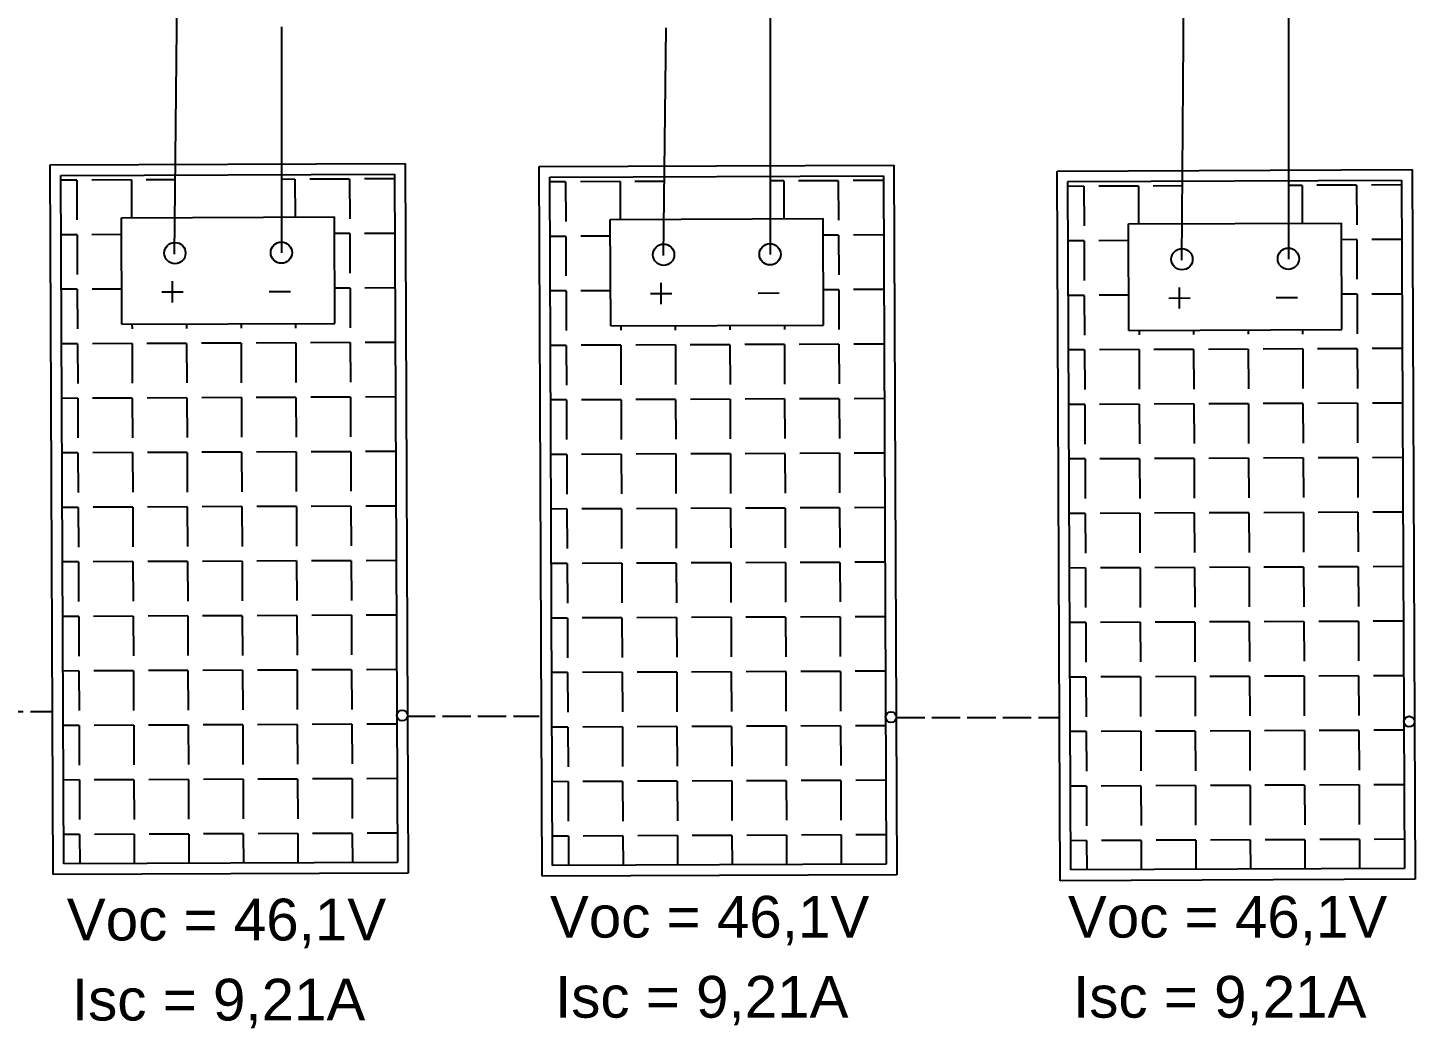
# Model space of a CAD drawing. Header units: millimetres. Extents: x 3165 to 8716, y -1118 to 2802.
# Drawn here: x 4625 to 5211, y 1095 to 1518 of the extents above; entities that cross this region are included whole.
import ezdxf

# ---------------------------------------------------------------- set-up
doc = ezdxf.new("R2010")
doc.units = ezdxf.units.MM
doc.linetypes.add('ACAD_ISO02W100', pattern=[15, 12, -3])
doc.layers.add('1', color=7, linetype='Continuous')
doc.layers.add('TERRA', color=3, linetype='ACAD_ISO02W100')
doc.styles.get("Standard").update_dxf_attribs({"font": 'arial.ttf'})

msp = doc.modelspace()

# ---------------------------------------------------------------- linework, layer by layer
for p, q in [((5157.92, 1575.93), (5157.92, 1419.97)), ((5112.81, 1419.52), (5113.93, 1554.75)), ((4687.52, 1422.09), (4688.64, 1532.85)), ((4939.03, 1533.08), (4939.03, 1421.86)), ((4732.62, 1518.01), (4732.62, 1422.54)), ((4893.92, 1421.41), (4895.05, 1517.68))]:
    msp.add_line(p, q)
at = {"layer": '1'}
for p, q in [((4634.99, 1459.71), (4784.89, 1460.35)), ((4636.26, 1159.91), (4634.99, 1459.71)), ((4784.89, 1460.35), (4786.16, 1160.55)), ((4841.4, 1459.03), (4991.3, 1459.67)), ((4991.3, 1459.67), (4992.57, 1159.87)), ((4639.51, 1455.23), (4780.41, 1455.83)), ((4640.74, 1164.43), (4639.51, 1455.23)), ((4780.41, 1455.83), (4781.65, 1165.03)), ((4842.67, 1159.23), (4841.4, 1459.03)), ((4845.91, 1454.55), (4986.82, 1455.15)), ((4847.15, 1163.75), (4845.91, 1454.55)), ((4986.82, 1455.15), (4988.06, 1164.35)), ((5060.28, 1457.14), (5210.18, 1457.78)), ((5061.56, 1157.34), (5060.28, 1457.14)), ((5064.8, 1452.66), (5205.7, 1453.26)), ((5205.7, 1453.26), (5206.94, 1162.46)), ((5210.18, 1457.78), (5211.46, 1157.98)), ((5066.03, 1161.86), (5064.8, 1452.66)), ((4665.07, 1437.35), (4755.01, 1437.73)), ((4665.26, 1392.38), (4665.07, 1437.35)), ((4755.2, 1392.76), (4755.01, 1437.73)), ((4871.47, 1436.67), (4961.41, 1437.05)), ((4871.66, 1391.7), (4871.47, 1436.67)), ((4961.6, 1392.08), (4961.41, 1437.05)), ((5090.36, 1434.78), (5180.3, 1435.16)), ((5090.55, 1389.81), (5090.36, 1434.78)), ((5180.49, 1390.19), (5180.3, 1435.16)), ((4686.63, 1401.59), (4686.59, 1410.58)), ((4893.03, 1400.91), (4893, 1409.9)), ((5111.92, 1399.02), (5111.88, 1408.01)), ((4682.11, 1406.07), (4691.1, 1406.1)), ((4727.48, 1406.26), (4736.47, 1406.3)), ((4888.52, 1405.39), (4897.51, 1405.42)), ((4933.88, 1405.58), (4942.88, 1405.62)), ((5107.4, 1403.5), (5116.4, 1403.53)), ((5152.77, 1403.69), (5161.76, 1403.73)), ((4665.26, 1392.38), (4755.2, 1392.76)), ((4871.66, 1391.7), (4961.6, 1392.08)), ((5090.55, 1389.81), (5180.49, 1390.19)), ((4786.16, 1160.55), (4636.26, 1159.91)), ((4781.65, 1165.03), (4640.74, 1164.43)), ((4988.06, 1164.35), (4847.15, 1163.75)), ((5206.94, 1162.46), (5066.03, 1161.86)), ((4992.57, 1159.87), (4842.67, 1159.23)), ((5211.46, 1157.98), (5061.56, 1157.34))]:
    msp.add_line(p, q, dxfattribs=at)
at = {"layer": '1', "linetype": 'Continuous'}
for p, q in [((4646.2, 1453.26), (4639.51, 1453.24)), ((4646.2, 1453.26), (4646.27, 1436.51)), ((4669.24, 1453.36), (4652.49, 1453.29)), ((4669.24, 1453.36), (4669.31, 1437.37)), ((4687.48, 1453.44), (4675.52, 1453.39)), ((4738.34, 1453.66), (4732.45, 1453.63)), ((4738.34, 1453.66), (4738.41, 1437.66)), ((4761.38, 1453.75), (4744.63, 1453.68)), ((4761.38, 1453.75), (4761.45, 1437)), ((4780.42, 1453.83), (4767.66, 1453.78)), ((4852.61, 1452.58), (4845.92, 1452.56)), ((4852.61, 1452.58), (4852.68, 1435.83)), ((4875.65, 1452.68), (4858.89, 1452.61)), ((4875.65, 1452.68), (4875.71, 1436.69)), ((4893.89, 1452.76), (4881.93, 1452.71)), ((4944.75, 1452.98), (4938.86, 1452.95)), ((4944.75, 1452.98), (4944.82, 1436.98)), ((4967.79, 1453.07), (4951.03, 1453)), ((4967.79, 1453.07), (4967.86, 1436.32)), ((4986.83, 1453.15), (4974.07, 1453.1)), ((5071.5, 1450.69), (5064.81, 1450.67)), ((5071.5, 1450.69), (5071.57, 1433.94)), ((5094.53, 1450.79), (5077.78, 1450.72)), ((5094.53, 1450.79), (5094.6, 1434.8)), ((5112.77, 1450.87), (5100.81, 1450.82)), ((5163.64, 1451.09), (5157.74, 1451.06)), ((5163.64, 1451.09), (5163.7, 1435.09)), ((5186.67, 1451.18), (5169.92, 1451.11)), ((5186.67, 1451.18), (5186.74, 1434.43)), ((5205.71, 1451.26), (5192.95, 1451.21)), ((4646.3, 1430.23), (4639.61, 1430.2)), ((4646.3, 1430.23), (4646.37, 1413.48)), ((4665.1, 1430.31), (4652.58, 1430.26)), ((4761.48, 1430.72), (4755.04, 1430.69)), ((4761.48, 1430.72), (4761.55, 1413.97)), ((4780.52, 1430.8), (4767.76, 1430.75)), ((4967.88, 1430.04), (4961.44, 1430.01)), ((4967.88, 1430.04), (4967.95, 1413.29)), ((4986.93, 1430.12), (4974.17, 1430.07)), ((4852.71, 1429.55), (4846.02, 1429.52)), ((4852.71, 1429.55), (4852.78, 1412.8)), ((4871.5, 1429.63), (4858.99, 1429.58)), ((5071.59, 1427.66), (5064.9, 1427.63)), ((5071.59, 1427.66), (5071.66, 1410.91)), ((5090.39, 1427.74), (5077.88, 1427.69)), ((5186.77, 1428.15), (5180.33, 1428.12)), ((5186.77, 1428.15), (5186.84, 1411.4)), ((5205.81, 1428.23), (5193.05, 1428.18)), ((4646.4, 1407.19), (4639.71, 1407.17)), ((4646.4, 1407.19), (4646.47, 1390.44)), ((4665.19, 1407.27), (4652.68, 1407.22)), ((4761.57, 1407.68), (4755.13, 1407.66)), ((4761.57, 1407.68), (4761.65, 1390.93)), ((4780.62, 1407.76), (4767.86, 1407.71)), ((4852.81, 1406.51), (4846.12, 1406.49)), ((4852.81, 1406.51), (4852.88, 1389.76)), ((4871.6, 1406.59), (4859.09, 1406.54)), ((4967.98, 1407), (4961.54, 1406.98)), ((4967.98, 1407), (4968.05, 1390.25)), ((4987.02, 1407.08), (4974.26, 1407.03)), ((5071.69, 1404.62), (5065, 1404.6)), ((5071.69, 1404.62), (5071.76, 1387.87)), ((5090.49, 1404.7), (5077.97, 1404.65)), ((5186.87, 1405.11), (5180.43, 1405.09)), ((5186.87, 1405.11), (5186.94, 1388.36)), ((5205.91, 1405.19), (5193.15, 1405.14)), ((4669.5, 1392.4), (4669.51, 1390.54)), ((4692.53, 1392.5), (4692.54, 1390.64)), ((4715.57, 1392.6), (4715.58, 1390.73)), ((4738.6, 1392.69), (4738.61, 1390.83)), ((4875.9, 1391.72), (4875.91, 1389.86)), ((4898.94, 1391.82), (4898.95, 1389.96)), ((4921.97, 1391.92), (4921.98, 1390.06)), ((4945.01, 1392.01), (4945.02, 1390.15)), ((5094.79, 1389.83), (5094.8, 1387.97)), ((5117.82, 1389.93), (5117.83, 1388.07)), ((5140.86, 1390.03), (5140.87, 1388.16)), ((5163.89, 1390.12), (5163.9, 1388.26)), ((4646.5, 1384.16), (4639.81, 1384.13)), ((4646.5, 1384.16), (4646.57, 1367.41)), ((4669.53, 1384.26), (4652.78, 1384.19)), ((4669.53, 1384.26), (4669.6, 1367.5)), ((4692.57, 1384.35), (4675.81, 1384.28)), ((4692.57, 1384.35), (4692.64, 1367.6)), ((4715.6, 1384.45), (4698.85, 1384.38)), ((4715.6, 1384.45), (4715.67, 1367.7)), ((4738.64, 1384.55), (4721.88, 1384.48)), ((4738.64, 1384.55), (4738.71, 1367.8)), ((4761.67, 1384.65), (4744.92, 1384.58)), ((4761.67, 1384.65), (4761.74, 1367.9)), ((4780.71, 1384.73), (4767.95, 1384.68)), ((4852.9, 1383.48), (4846.22, 1383.45)), ((4852.9, 1383.48), (4852.98, 1366.73)), ((4875.94, 1383.58), (4859.19, 1383.51)), ((4875.94, 1383.58), (4876.01, 1366.82)), ((4898.97, 1383.67), (4882.22, 1383.6)), ((4898.97, 1383.67), (4899.05, 1366.92)), ((4922.01, 1383.77), (4905.26, 1383.7)), ((4922.01, 1383.77), (4922.08, 1367.02)), ((4945.04, 1383.87), (4928.29, 1383.8)), ((4945.04, 1383.87), (4945.12, 1367.12)), ((4968.08, 1383.97), (4951.33, 1383.9)), ((4968.08, 1383.97), (4968.15, 1367.22)), ((4987.12, 1384.05), (4974.36, 1384)), ((5071.79, 1381.59), (5065.1, 1381.56)), ((5071.79, 1381.59), (5071.86, 1364.84)), ((5094.82, 1381.69), (5078.07, 1381.62)), ((5094.82, 1381.69), (5094.9, 1364.93)), ((5117.86, 1381.78), (5101.11, 1381.71)), ((5117.86, 1381.78), (5117.93, 1365.03)), ((5140.89, 1381.88), (5124.14, 1381.81)), ((5140.89, 1381.88), (5140.97, 1365.13)), ((5163.93, 1381.98), (5147.18, 1381.91)), ((5163.93, 1381.98), (5164, 1365.23)), ((5186.96, 1382.08), (5170.21, 1382.01)), ((5186.96, 1382.08), (5187.04, 1365.33)), ((5206.01, 1382.16), (5193.25, 1382.11)), ((4646.59, 1361.12), (4639.91, 1361.1)), ((4646.59, 1361.12), (4646.67, 1344.37)), ((4669.63, 1361.22), (4652.88, 1361.15)), ((4669.63, 1361.22), (4669.7, 1344.47)), ((4692.67, 1361.32), (4675.91, 1361.25)), ((4692.67, 1361.32), (4692.74, 1344.57)), ((4715.7, 1361.42), (4698.95, 1361.35)), ((4715.7, 1361.42), (4715.77, 1344.66)), ((4738.74, 1361.52), (4721.98, 1361.44)), ((4738.74, 1361.52), (4738.81, 1344.76)), ((4761.77, 1361.61), (4745.02, 1361.54)), ((4761.77, 1361.61), (4761.84, 1344.86)), ((4780.81, 1361.69), (4768.05, 1361.64)), ((4853, 1360.44), (4846.31, 1360.42)), ((4853, 1360.44), (4853.07, 1343.69)), ((4876.04, 1360.54), (4859.28, 1360.47)), ((4876.04, 1360.54), (4876.11, 1343.79)), ((4899.07, 1360.64), (4882.32, 1360.57)), ((4899.07, 1360.64), (4899.14, 1343.89)), ((4922.11, 1360.74), (4905.35, 1360.67)), ((4922.11, 1360.74), (4922.18, 1343.99)), ((4945.14, 1360.84), (4928.39, 1360.76)), ((4945.14, 1360.84), (4945.21, 1344.08)), ((4968.18, 1360.93), (4951.42, 1360.86)), ((4968.18, 1360.93), (4968.25, 1344.18)), ((4987.22, 1361.01), (4974.46, 1360.96)), ((5071.89, 1358.55), (5065.2, 1358.53)), ((5071.89, 1358.55), (5071.96, 1341.8)), ((5094.92, 1358.65), (5078.17, 1358.58)), ((5094.92, 1358.65), (5094.99, 1341.9)), ((5117.96, 1358.75), (5101.2, 1358.68)), ((5117.96, 1358.75), (5118.03, 1342)), ((5140.99, 1358.85), (5124.24, 1358.78)), ((5140.99, 1358.85), (5141.06, 1342.09)), ((5164.03, 1358.95), (5147.27, 1358.87)), ((5164.03, 1358.95), (5164.1, 1342.19)), ((5187.06, 1359.04), (5170.31, 1358.97)), ((5187.06, 1359.04), (5187.13, 1342.29)), ((5206.1, 1359.12), (5193.34, 1359.07)), ((4646.69, 1338.09), (4640, 1338.06)), ((4646.69, 1338.09), (4646.76, 1321.34)), ((4669.73, 1338.19), (4652.98, 1338.12)), ((4669.73, 1338.19), (4669.8, 1321.43)), ((4692.76, 1338.28), (4676.01, 1338.21)), ((4692.76, 1338.28), (4692.83, 1321.53)), ((4715.8, 1338.38), (4699.05, 1338.31)), ((4715.8, 1338.38), (4715.87, 1321.63)), ((4738.83, 1338.48), (4722.08, 1338.41)), ((4738.83, 1338.48), (4738.9, 1321.73)), ((4761.87, 1338.58), (4745.12, 1338.51)), ((4761.87, 1338.58), (4761.94, 1321.83)), ((4780.91, 1338.66), (4768.15, 1338.6)), ((4853.1, 1337.41), (4846.41, 1337.38)), ((4853.1, 1337.41), (4853.17, 1320.66)), ((4876.14, 1337.51), (4859.38, 1337.44)), ((4876.14, 1337.51), (4876.21, 1320.75)), ((4899.17, 1337.6), (4882.42, 1337.53)), ((4899.17, 1337.6), (4899.24, 1320.85)), ((4922.21, 1337.7), (4905.45, 1337.63)), ((4922.21, 1337.7), (4922.28, 1320.95)), ((4945.24, 1337.8), (4928.49, 1337.73)), ((4945.24, 1337.8), (4945.31, 1321.05)), ((4968.28, 1337.9), (4951.52, 1337.83)), ((4968.28, 1337.9), (4968.35, 1321.15)), ((4987.32, 1337.98), (4974.56, 1337.93)), ((5206.2, 1336.09), (5193.44, 1336.03)), ((5071.99, 1335.52), (5065.3, 1335.49)), ((5071.99, 1335.52), (5072.06, 1318.77)), ((5095.02, 1335.62), (5078.27, 1335.55)), ((5095.02, 1335.62), (5095.09, 1318.86)), ((5118.06, 1335.71), (5101.3, 1335.64)), ((5118.06, 1335.71), (5118.13, 1318.96)), ((5141.09, 1335.81), (5124.34, 1335.74)), ((5141.09, 1335.81), (5141.16, 1319.06)), ((5164.13, 1335.91), (5147.37, 1335.84)), ((5164.13, 1335.91), (5164.2, 1319.16)), ((5187.16, 1336.01), (5170.41, 1335.94)), ((5187.16, 1336.01), (5187.23, 1319.26)), ((4646.79, 1315.05), (4640.1, 1315.03)), ((4646.79, 1315.05), (4646.86, 1298.3)), ((4669.83, 1315.15), (4653.07, 1315.08)), ((4669.83, 1315.15), (4669.9, 1298.4)), ((4692.86, 1315.25), (4676.11, 1315.18)), ((4692.86, 1315.25), (4692.93, 1298.5)), ((4715.9, 1315.35), (4699.14, 1315.28)), ((4715.9, 1315.35), (4715.97, 1298.59)), ((4738.93, 1315.45), (4722.18, 1315.37)), ((4738.93, 1315.45), (4739, 1298.69)), ((4761.97, 1315.54), (4745.21, 1315.47)), ((4761.97, 1315.54), (4762.04, 1298.79)), ((4781.01, 1315.62), (4768.25, 1315.57)), ((4853.2, 1314.37), (4846.51, 1314.35)), ((4853.2, 1314.37), (4853.27, 1297.62)), ((4876.23, 1314.47), (4859.48, 1314.4)), ((4876.23, 1314.47), (4876.3, 1297.72)), ((4899.27, 1314.57), (4882.52, 1314.5)), ((4899.27, 1314.57), (4899.34, 1297.82)), ((4922.3, 1314.67), (4905.55, 1314.6)), ((4922.3, 1314.67), (4922.37, 1297.91)), ((4945.34, 1314.77), (4928.59, 1314.69)), ((4945.34, 1314.77), (4945.41, 1298.01)), ((4968.37, 1314.86), (4951.62, 1314.79)), ((4968.37, 1314.86), (4968.44, 1298.11)), ((4987.41, 1314.94), (4974.66, 1314.89)), ((5118.15, 1312.68), (5101.4, 1312.61)), ((5118.15, 1312.68), (5118.22, 1295.93)), ((5141.19, 1312.78), (5124.44, 1312.71)), ((5141.19, 1312.78), (5141.26, 1296.02)), ((5164.22, 1312.88), (5147.47, 1312.8)), ((5164.22, 1312.88), (5164.29, 1296.12)), ((5187.26, 1312.97), (5170.51, 1312.9)), ((5187.26, 1312.97), (5187.33, 1296.22)), ((5206.3, 1313.05), (5193.54, 1313)), ((5072.08, 1312.48), (5065.39, 1312.45)), ((5072.08, 1312.48), (5072.15, 1295.73)), ((5095.12, 1312.58), (5078.37, 1312.51)), ((5095.12, 1312.58), (5095.19, 1295.83)), ((4646.89, 1292.02), (4640.2, 1291.99)), ((4646.89, 1292.02), (4646.96, 1275.27)), ((4669.92, 1292.12), (4653.17, 1292.05)), ((4669.92, 1292.12), (4670, 1275.36)), ((4692.96, 1292.21), (4676.21, 1292.14)), ((4692.96, 1292.21), (4693.03, 1275.46)), ((4715.99, 1292.31), (4699.24, 1292.24)), ((4715.99, 1292.31), (4716.07, 1275.56)), ((4739.03, 1292.41), (4722.28, 1292.34)), ((4739.03, 1292.41), (4739.1, 1275.66)), ((4762.06, 1292.51), (4745.31, 1292.44)), ((4762.06, 1292.51), (4762.14, 1275.76)), ((4781.11, 1292.59), (4768.35, 1292.53)), ((4853.3, 1291.34), (4846.61, 1291.31)), ((4853.3, 1291.34), (4853.37, 1274.59)), ((4876.33, 1291.44), (4859.58, 1291.37)), ((4876.33, 1291.44), (4876.4, 1274.68)), ((4899.37, 1291.53), (4882.61, 1291.46)), ((4899.37, 1291.53), (4899.44, 1274.78)), ((4922.4, 1291.63), (4905.65, 1291.56)), ((4922.4, 1291.63), (4922.47, 1274.88)), ((4945.44, 1291.73), (4928.68, 1291.66)), ((4945.44, 1291.73), (4945.51, 1274.98)), ((4968.47, 1291.83), (4951.72, 1291.76)), ((4968.47, 1291.83), (4968.54, 1275.08)), ((4987.51, 1291.91), (4974.75, 1291.86)), ((5072.18, 1289.45), (5065.49, 1289.42)), ((5072.18, 1289.45), (5072.25, 1272.7)), ((5095.22, 1289.55), (5078.46, 1289.48)), ((5095.22, 1289.55), (5095.29, 1272.79)), ((5118.25, 1289.64), (5101.5, 1289.57)), ((5118.25, 1289.64), (5118.32, 1272.89)), ((5141.29, 1289.74), (5124.53, 1289.67)), ((5141.29, 1289.74), (5141.36, 1272.99)), ((5164.32, 1289.84), (5147.57, 1289.77)), ((5164.32, 1289.84), (5164.39, 1273.09)), ((5187.36, 1289.94), (5170.6, 1289.87)), ((5187.36, 1289.94), (5187.43, 1273.19)), ((5206.4, 1290.02), (5193.64, 1289.96)), ((4646.99, 1268.98), (4640.3, 1268.95)), ((4646.99, 1268.98), (4647.06, 1252.23)), ((4670.02, 1269.08), (4653.27, 1269.01)), ((4670.02, 1269.08), (4670.09, 1252.33)), ((4693.06, 1269.18), (4676.3, 1269.11)), ((4693.06, 1269.18), (4693.13, 1252.43)), ((4716.09, 1269.28), (4699.34, 1269.21)), ((4716.09, 1269.28), (4716.16, 1252.52)), ((4739.13, 1269.38), (4722.37, 1269.3)), ((4739.13, 1269.38), (4739.2, 1252.62)), ((4762.16, 1269.47), (4745.41, 1269.4)), ((4762.16, 1269.47), (4762.23, 1252.72)), ((4781.2, 1269.55), (4768.44, 1269.5)), ((4853.39, 1268.3), (4846.71, 1268.28)), ((4853.39, 1268.3), (4853.47, 1251.55)), ((4876.43, 1268.4), (4859.68, 1268.33)), ((4876.43, 1268.4), (4876.5, 1251.65)), ((4899.46, 1268.5), (4882.71, 1268.43)), ((4899.46, 1268.5), (4899.54, 1251.75)), ((4922.5, 1268.6), (4905.75, 1268.53)), ((4922.5, 1268.6), (4922.57, 1251.84)), ((4945.53, 1268.7), (4928.78, 1268.62)), ((4945.53, 1268.7), (4945.61, 1251.94)), ((4968.57, 1268.79), (4951.82, 1268.72)), ((4968.57, 1268.79), (4968.64, 1252.04)), ((4987.61, 1268.87), (4974.85, 1268.82)), ((5072.28, 1266.41), (5065.59, 1266.38)), ((5072.28, 1266.41), (5072.35, 1249.66)), ((5095.31, 1266.51), (5078.56, 1266.44)), ((5095.31, 1266.51), (5095.39, 1249.76)), ((5118.35, 1266.61), (5101.6, 1266.54)), ((5118.35, 1266.61), (5118.42, 1249.86)), ((5141.38, 1266.71), (5124.63, 1266.64)), ((5141.38, 1266.71), (5141.46, 1249.95)), ((5164.42, 1266.81), (5147.67, 1266.73)), ((5164.42, 1266.81), (5164.49, 1250.05)), ((5187.45, 1266.9), (5170.7, 1266.83)), ((5187.45, 1266.9), (5187.53, 1250.15)), ((5206.5, 1266.98), (5193.74, 1266.93)), ((4647.08, 1245.95), (4640.4, 1245.92)), ((4647.08, 1245.95), (4647.16, 1229.2)), ((4670.12, 1246.05), (4653.37, 1245.98)), ((4670.12, 1246.05), (4670.19, 1229.29)), ((4693.15, 1246.14), (4676.4, 1246.07)), ((4693.15, 1246.14), (4693.23, 1229.39)), ((4716.19, 1246.24), (4699.44, 1246.17)), ((4716.19, 1246.24), (4716.26, 1229.49)), ((4739.22, 1246.34), (4722.47, 1246.27)), ((4739.22, 1246.34), (4739.3, 1229.59)), ((4762.26, 1246.44), (4745.51, 1246.37)), ((4762.26, 1246.44), (4762.33, 1229.69)), ((4781.3, 1246.52), (4768.54, 1246.46)), ((4853.49, 1245.27), (4846.8, 1245.24)), ((4853.49, 1245.27), (4853.56, 1228.52)), ((4876.53, 1245.37), (4859.77, 1245.3)), ((4876.53, 1245.37), (4876.6, 1228.61)), ((4899.56, 1245.46), (4882.81, 1245.39)), ((4899.56, 1245.46), (4899.63, 1228.71)), ((4922.6, 1245.56), (4905.84, 1245.49)), ((4922.6, 1245.56), (4922.67, 1228.81)), ((4945.63, 1245.66), (4928.88, 1245.59)), ((4945.63, 1245.66), (4945.7, 1228.91)), ((4968.67, 1245.76), (4951.91, 1245.69)), ((4968.67, 1245.76), (4968.74, 1229.01)), ((4987.71, 1245.84), (4974.95, 1245.79)), ((5072.38, 1243.38), (5065.69, 1243.35)), ((5072.38, 1243.38), (5072.45, 1226.63)), ((5095.41, 1243.48), (5078.66, 1243.4)), ((5095.41, 1243.48), (5095.48, 1226.72)), ((5118.45, 1243.57), (5101.69, 1243.5)), ((5118.45, 1243.57), (5118.52, 1226.82)), ((5141.48, 1243.67), (5124.73, 1243.6)), ((5141.48, 1243.67), (5141.55, 1226.92)), ((5164.52, 1243.77), (5147.76, 1243.7)), ((5164.52, 1243.77), (5164.59, 1227.02)), ((5187.55, 1243.87), (5170.8, 1243.8)), ((5187.55, 1243.87), (5187.62, 1227.12)), ((5206.59, 1243.95), (5193.83, 1243.89)), ((4647.18, 1222.91), (4640.49, 1222.88)), ((4647.18, 1222.91), (4647.25, 1206.16)), ((4670.22, 1223.01), (4653.46, 1222.94)), ((4670.22, 1223.01), (4670.29, 1206.26)), ((4693.25, 1223.11), (4676.5, 1223.04)), ((4693.25, 1223.11), (4693.32, 1206.36)), ((4716.29, 1223.21), (4699.53, 1223.14)), ((4716.29, 1223.21), (4716.36, 1206.45)), ((4739.32, 1223.31), (4722.57, 1223.23)), ((4739.32, 1223.31), (4739.39, 1206.55)), ((4762.36, 1223.4), (4745.61, 1223.33)), ((4762.36, 1223.4), (4762.43, 1206.65)), ((4781.4, 1223.48), (4768.64, 1223.43)), ((4853.59, 1222.23), (4846.9, 1222.21)), ((4853.59, 1222.23), (4853.66, 1205.48)), ((4876.62, 1222.33), (4859.87, 1222.26)), ((4876.62, 1222.33), (4876.7, 1205.58)), ((4899.66, 1222.43), (4882.91, 1222.36)), ((4899.66, 1222.43), (4899.73, 1205.68)), ((4922.69, 1222.53), (4905.94, 1222.46)), ((4922.69, 1222.53), (4922.77, 1205.77)), ((4945.73, 1222.63), (4928.98, 1222.55)), ((4945.73, 1222.63), (4945.8, 1205.87)), ((4968.77, 1222.72), (4952.01, 1222.65)), ((4968.77, 1222.72), (4968.84, 1205.97)), ((4987.81, 1222.8), (4975.05, 1222.75)), ((5072.47, 1220.34), (5065.79, 1220.31)), ((5072.47, 1220.34), (5072.55, 1203.59)), ((5095.51, 1220.44), (5078.76, 1220.37)), ((5095.51, 1220.44), (5095.58, 1203.69)), ((5118.54, 1220.54), (5101.79, 1220.47)), ((5118.54, 1220.54), (5118.62, 1203.79)), ((5141.58, 1220.64), (5124.83, 1220.57)), ((5141.58, 1220.64), (5141.65, 1203.88)), ((5164.62, 1220.73), (5147.86, 1220.66)), ((5164.62, 1220.73), (5164.69, 1203.98)), ((5187.65, 1220.83), (5170.9, 1220.76)), ((5187.65, 1220.83), (5187.72, 1204.08)), ((5206.69, 1220.91), (5193.93, 1220.86)), ((4647.28, 1199.88), (4640.59, 1199.85)), ((4647.28, 1199.88), (4647.35, 1183.13)), ((4670.32, 1199.98), (4653.56, 1199.9)), ((4670.32, 1199.98), (4670.39, 1183.22)), ((4693.35, 1200.07), (4676.6, 1200)), ((4693.35, 1200.07), (4693.42, 1183.32)), ((4716.39, 1200.17), (4699.63, 1200.1)), ((4716.39, 1200.17), (4716.46, 1183.42)), ((4739.42, 1200.27), (4722.67, 1200.2)), ((4739.42, 1200.27), (4739.49, 1183.52)), ((4762.46, 1200.37), (4745.7, 1200.3)), ((4762.46, 1200.37), (4762.53, 1183.62)), ((4781.5, 1200.45), (4768.74, 1200.39)), ((4853.69, 1199.2), (4847, 1199.17)), ((4853.69, 1199.2), (4853.76, 1182.45)), ((4876.72, 1199.3), (4859.97, 1199.23)), ((4876.72, 1199.3), (4876.79, 1182.54)), ((4899.76, 1199.39), (4883.01, 1199.32)), ((4899.76, 1199.39), (4899.83, 1182.64)), ((4922.79, 1199.49), (4906.04, 1199.42)), ((4922.79, 1199.49), (4922.86, 1182.74)), ((4945.83, 1199.59), (4929.08, 1199.52)), ((4945.83, 1199.59), (4945.9, 1182.84)), ((4968.86, 1199.69), (4952.11, 1199.62)), ((4968.86, 1199.69), (4968.93, 1182.94)), ((4987.9, 1199.77), (4975.15, 1199.72)), ((5072.57, 1197.31), (5065.88, 1197.28)), ((5072.57, 1197.31), (5072.64, 1180.56)), ((5095.61, 1197.41), (5078.86, 1197.33)), ((5095.61, 1197.41), (5095.68, 1180.65)), ((5118.64, 1197.5), (5101.89, 1197.43)), ((5118.64, 1197.5), (5118.71, 1180.75)), ((5141.68, 1197.6), (5124.93, 1197.53)), ((5141.68, 1197.6), (5141.75, 1180.85)), ((5164.71, 1197.7), (5147.96, 1197.63)), ((5164.71, 1197.7), (5164.78, 1180.95)), ((5187.75, 1197.8), (5171, 1197.73)), ((5187.75, 1197.8), (5187.82, 1181.05)), ((5206.79, 1197.88), (5194.03, 1197.82)), ((4647.38, 1176.84), (4640.69, 1176.81)), ((4647.38, 1176.84), (4647.43, 1164.45)), ((4670.41, 1176.94), (4653.66, 1176.87)), ((4670.41, 1176.94), (4670.47, 1164.55)), ((4693.45, 1177.04), (4676.7, 1176.97)), ((4693.45, 1177.04), (4693.5, 1164.65)), ((4716.48, 1177.14), (4699.73, 1177.07)), ((4716.48, 1177.14), (4716.54, 1164.75)), ((4739.52, 1177.23), (4722.77, 1177.16)), ((4739.52, 1177.23), (4739.57, 1164.85)), ((4762.55, 1177.33), (4745.8, 1177.26)), ((4762.55, 1177.33), (4762.61, 1164.94)), ((4781.6, 1177.41), (4768.84, 1177.36)), ((4853.79, 1176.16), (4847.1, 1176.14)), ((4853.79, 1176.16), (4853.84, 1163.78)), ((4876.82, 1176.26), (4860.07, 1176.19)), ((4876.82, 1176.26), (4876.87, 1163.87)), ((4899.86, 1176.36), (4883.1, 1176.29)), ((4899.86, 1176.36), (4899.91, 1163.97)), ((4922.89, 1176.46), (4906.14, 1176.39)), ((4922.89, 1176.46), (4922.94, 1164.07)), ((4945.93, 1176.56), (4929.17, 1176.48)), ((4945.93, 1176.56), (4945.98, 1164.17)), ((4968.96, 1176.65), (4952.21, 1176.58)), ((4968.96, 1176.65), (4969.01, 1164.26)), ((4988, 1176.73), (4975.24, 1176.68)), ((5072.67, 1174.27), (5065.98, 1174.24)), ((5072.67, 1174.27), (5072.72, 1161.88)), ((5095.71, 1174.37), (5078.95, 1174.3)), ((5095.71, 1174.37), (5095.76, 1161.98)), ((5118.74, 1174.47), (5101.99, 1174.4)), ((5118.74, 1174.47), (5118.79, 1162.08)), ((5141.78, 1174.57), (5125.02, 1174.5)), ((5141.78, 1174.57), (5141.83, 1162.18)), ((5164.81, 1174.66), (5148.06, 1174.59)), ((5164.81, 1174.66), (5164.86, 1162.28)), ((5187.85, 1174.76), (5171.09, 1174.69)), ((5187.85, 1174.76), (5187.9, 1162.37)), ((5206.89, 1174.84), (5194.13, 1174.79))]:
    msp.add_line(p, q, dxfattribs=at)
at = {"layer": '1'}
for centre, radius in [((4687.61, 1422.46), 4.5), ((4732.58, 1422.65), 4.5), ((4894.02, 1421.78), 4.5), ((4938.99, 1421.97), 4.5), ((5112.91, 1419.89), 4.5), ((5157.88, 1420.08), 4.5), ((4783.63, 1227.11), 2.25), ((4990.04, 1226.43), 2.25), ((5208.92, 1224.54), 2.25)]:
    msp.add_circle(centre, radius, dxfattribs=at)
at = {"layer": 'TERRA'}
for p, q in [((4566.57, 1228.82), (4635.73, 1228.82)), ((4785.59, 1226.86), (4841.42, 1226.86)), ((4992.28, 1226.29), (5061.02, 1226.29))]:
    msp.add_line(p, q, dxfattribs=at)

# ---------------------------------------------------------------- texts
at = {"char_height": 17.636, "attachment_point": 1}
for s, width, heights, insert in [('Voc = 46,1V', 141.4916, [44.1], (4641.96, 1149.73)), ('Voc = 46,1V', 141.4916, [44.1], (4846, 1150.93)), ('Voc = 46,1V', 141.4916, [44.1], (5064.76, 1150.93)), ('Isc = 9,21A', 141.031, [21.19], (4644.13, 1115.91)), ('Isc = 9,21A', 141.031, [21.19], (4848.16, 1117.11)), ('Isc = 9,21A', 141.031, [21.19], (5066.93, 1117.11))]:
    msp.add_mtext_dynamic_manual_height_columns(s, width=width, gutter_width=12.5, heights=heights, dxfattribs=dict(at, insert=insert))

doc.saveas('drawing.dxf')
